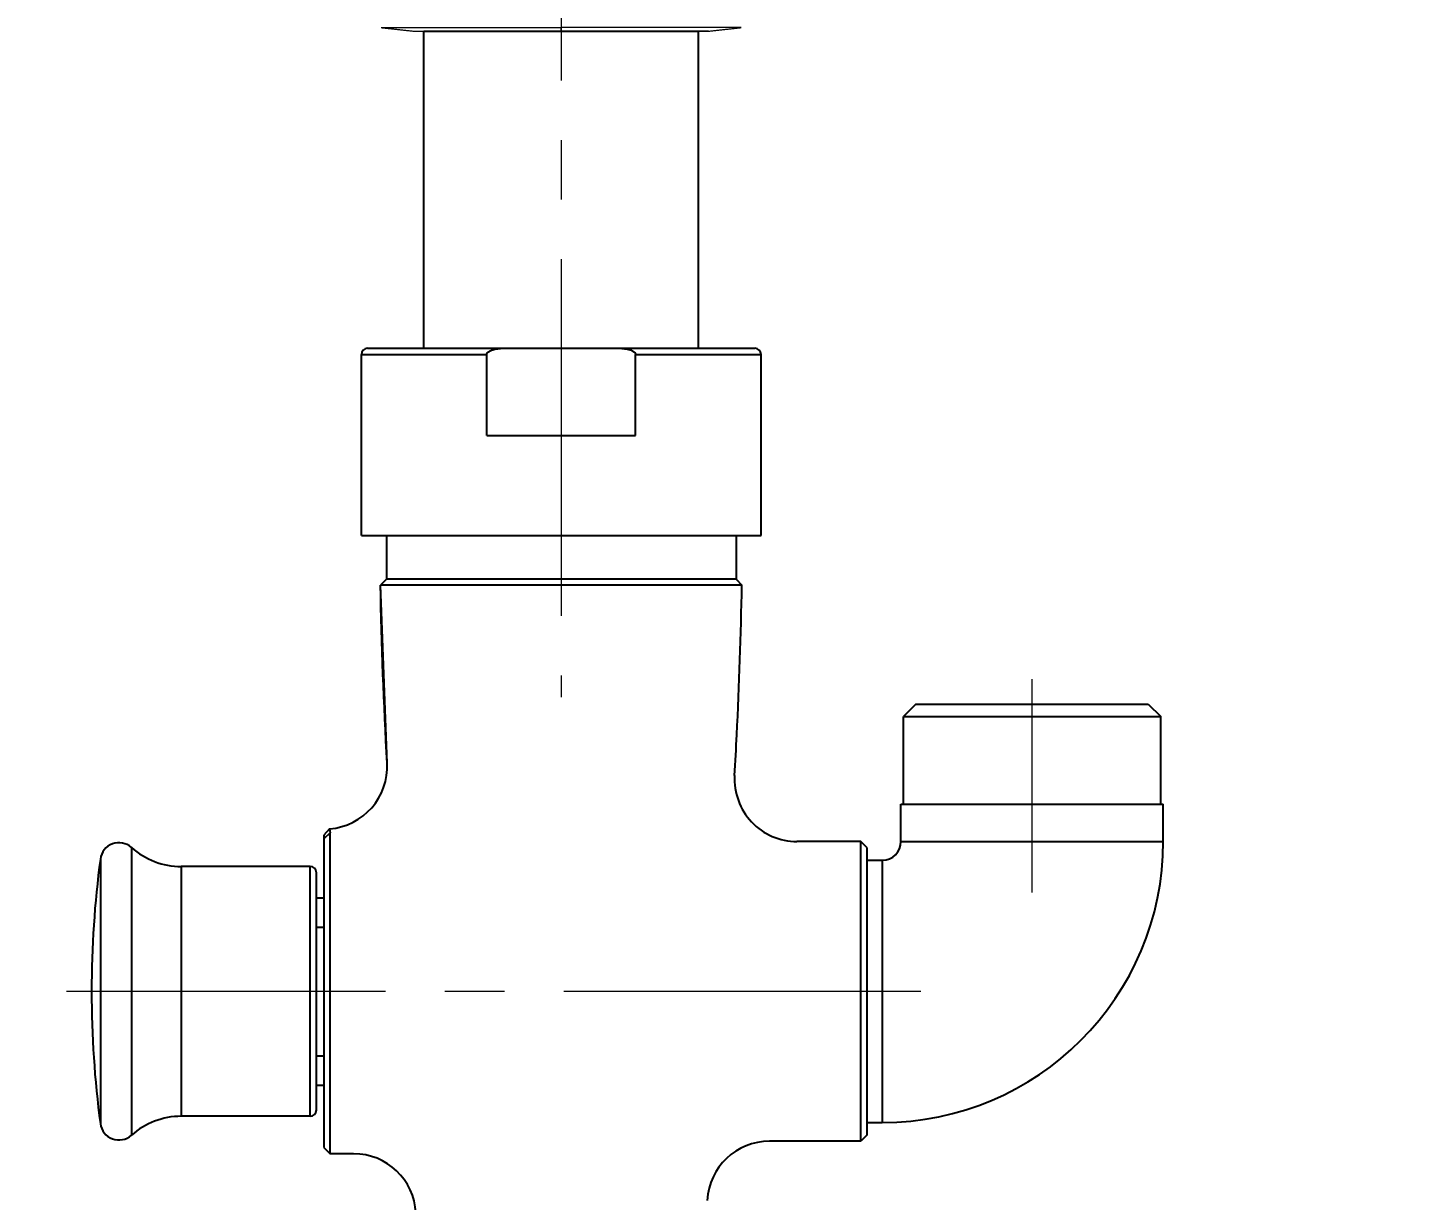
# Model space of a CAD drawing. Extents: x 0 to 3160, y 0 to 2315.
# Drawn here: x 1859.7 to 1970.3, y 526.6 to 620.5 of the extents above; entities that cross this region are included whole.
import ezdxf

# ---------------------------------------------------------------- set-up
doc = ezdxf.new("R2010")
doc.units = 0
doc.header["$LTSCALE"] = 3
doc.header["$MEASUREMENT"] = 0
doc.header["$PDMODE"] = 3
doc.header["$PDSIZE"] = -10
doc.linetypes.add('CENTER2', pattern=[28.575000000000003, 19.05, -3.175, 3.175, -3.175])
doc.layers.get('0').update_dxf_attribs({"linetype": 'CONTINUOUS'})
doc.layers.get('DEFPOINTS').update_dxf_attribs({"linetype": 'CONTINUOUS'})
doc.layers.add('1', color=7, linetype='CONTINUOUS', true_color=0xffffff)
doc.layers.add('Cneter', color=1, linetype='CENTER2', lineweight=13)
doc.layers.add('DEF_LAYER_ASSEM_MEMBER', color=7, linetype='CONTINUOUS')
doc.styles.add('Daelim Dimension', font='')
doc.styles.get('Daelim Dimension').set_extended_font_data('나눔고딕')
doc.dimstyles.new('DEFAULT', dxfattribs={"dimscale": 2, "dimtxt": 2, "dimasz": 2, "dimexe": 0, "dimexo": 2, "dimgap": 1, "dimtad": 1, "dimdec": 1, "dimzin": 9, "dimdsep": 46, "dimtxsty": 'Daelim Dimension', "dimcen": 0.5, "dimclrd": 252, "dimclre": 252, "dimclrt": 3, "dimadec": 1, "dimazin": 0, "dimtfac": 1, "dimtdec": 1, "dimtix": 1, "dimtmove": 0, "dimatfit": 3, "dimfxl": 1, "dimtolj": 1, "dimtzin": 1, "dimlwd": 9, "dimlwe": 9, "dimarcsym": 0})

# ---------------------------------------------------------------- blocks, each defined once
blk = doc.blocks.new('*D1')
at = {"color": 5, "lineweight": 9, "ltscale": 0.5, "transparency": 16777216}
for p, q in [((1534.878042095622, 1384.914732641318), (2240.924150947237, 1384.914732641318)), ((2238.924150947237, 454.1434307510593), (2238.924150947237, 1376.914732641318)), ((2060.592201152826, 446.1434307510593), (2240.924150947237, 446.1434307510593))]:
    blk.add_line(p, q, dxfattribs=at)
at = {"color": 5, "ltscale": 0.5, "transparency": 16777216}
for points in [[(2237.590817613904, 1376.914732641318), (2240.257484280571, 1376.914732641318), (2238.924150947237, 1384.914732641318)], [(2237.590817613903, 454.1434307510593), (2240.25748428057, 454.1434307510593), (2238.924150947237, 446.1434307510593)]]:
    blk.add_solid(points, dxfattribs=at)
at = {"layer": 'DEFPOINTS', "color": 0, "ltscale": 0.5, "transparency": 16777216}
for p in [(1530.878042095622, 1384.914732641318), (2238.924150947237, 1384.914732641318), (2056.592201152826, 446.1434307510593)]:
    blk.add_point(p, dxfattribs=at)
at = {"color": 7, "ltscale": 0.5, "transparency": 16777216, "insert": (2223.218857671128, 915.5290816961884), "char_height": 20, "attachment_point": 5, "rotation": 90, "style": 'Daelim Dimension'}
blk.add_mtext('\\A1;(1140)', dxfattribs=at)

msp = doc.modelspace()

# ---------------------------------------------------------------- linework, layer by layer
msp.add_line((1891.448917466277, 620.2534142621789), (1913.448917466277, 620.2534142621789))
at = {"layer": '1', "color": 7, "linetype": 'Continuous', "lineweight": 13}
for p, q in [((1888.033889466277, 620.5388292621792), (1902.448917466277, 620.5388292621792)), ((1890.645135466277, 620.2563152621792), (1902.448917466277, 620.2563152621792)), ((1902.448917466277, 620.2563152621792), (1902.448917466277, 620.5388292621792)), ((1916.863945466276, 620.5388292621792), (1902.448917466277, 620.5388292621792)), ((1914.252699466277, 620.2563152621792), (1902.448917466277, 620.2563152621792))]:
    msp.add_line(p, q, dxfattribs=at)
at = {"layer": '1', "color": 7, "linetype": 'Continuous', "lineweight": 18}
msp.add_line((1890.698917466277, 620.2534142621789), (1914.198917466277, 620.2534142621789), dxfattribs=at)
for centre, start, end in [((1890.698917466277, 620.7534142621789), 263.8251270000051, 270), ((1914.198917466277, 620.7534142621789), 270, 276.1748729999948)]:
    msp.add_arc(centre, 0.499999999687501, start, end, dxfattribs=at)
for points in [[(1888.033889582984, 620.5388289097818), (1890.645135872098, 620.2563154214072)], [(1914.252699211999, 620.2563154214072), (1916.863945501113, 620.5388289097818)]]:
    msp.add_open_spline(points, degree=1, dxfattribs=at)
at = {"layer": 'Cneter', "lineweight": 5, "ltscale": 0.5}
for p, q in [((1902.448917466277, 1330.66786448071), (1902.448917466277, 566.9401889827583)), ((1940.148917466277, 551.2883295624582), (1940.148917466277, 568.3698376222583)), ((1931.240198459675, 543.3698376222583), (1862.848917466276, 543.3698376222583))]:
    msp.add_line(p, q, dxfattribs=at)
at = {"layer": 'DEF_LAYER_ASSEM_MEMBER', "color": 7, "linetype": 'Continuous'}
for p, q in [((1891.448917466277, 594.8698376222583), (1891.448917466277, 620.2534142621789)), ((1913.448917466277, 594.8698376222583), (1913.448917466277, 620.2534142621789)), ((1886.948917466277, 594.8698376222583), (1917.948917466277, 594.8698376222583)), ((1886.448917466277, 579.8698376222583), (1886.448917466277, 594.3698376222583)), ((1896.492618279776, 587.8698376222583), (1896.492618279776, 594.3698376222583)), ((1908.405216652877, 587.8698376222583), (1908.405216652877, 594.3698376222583)), ((1918.448917466277, 579.8698376222583), (1918.448917466277, 594.3698376222583)), ((1896.492618279776, 587.8698376222583), (1908.405216652877, 587.8698376222583)), ((1886.449636382275, 579.8698376222583), (1918.448198550376, 579.8698376222583)), ((1888.448917466277, 579.8698376222583), (1888.448917466277, 576.3698376222583)), ((1916.448917466277, 579.8698376222583), (1916.448917466277, 576.3698376222583)), ((1888.448917466277, 576.3698376222583), (1887.985841412577, 575.9067615685583)), ((1916.448917466277, 576.3698376222583), (1888.448917466277, 576.3698376222583)), ((1916.448917466277, 576.3698376222583), (1916.911993519977, 575.9067615685583)), ((1916.911993519977, 575.9067615685583), (1887.985841412577, 575.9067615685583)), ((1888.510581246576, 561.6382454768583), (1887.985841412577, 575.9067615685583)), ((1930.848917471477, 566.3698376273583), (1929.848917471977, 565.3698376279582)), ((1930.848917467377, 566.3698376222583), (1949.448917465376, 566.3698376222583)), ((1949.448917463377, 566.3698376251583), (1950.448917463075, 565.3698376254582)), ((1929.848917466276, 565.3698376222583), (1950.448917466277, 565.3698376222583)), ((1929.848917466276, 558.3698376222583), (1929.848917466276, 565.3698376222583)), ((1950.448917466277, 558.3698376222583), (1950.448917466277, 565.3698376222583)), ((1929.648917466277, 558.3698376222583), (1950.648917466277, 558.3698376222583)), ((1929.648917466277, 555.3698376222583), (1929.648917466277, 558.3698376222583)), ((1950.648917466277, 555.3698376222583), (1950.648917466277, 558.3698376222583)), ((1883.909680264375, 556.3854226798583), (1883.448881789677, 555.8869541960582)), ((1883.948918454277, 556.0601791506582), (1883.448918369976, 555.5720948478582)), ((1883.909713120477, 556.3854582218582), (1883.948904438676, 556.0603201944583)), ((1883.948917090177, 530.3696760057583), (1883.948917452476, 556.0601886432582)), ((1883.448917466277, 555.8869207408583), (1883.448917466277, 530.8696758254582)), ((1926.448917466277, 555.3698376222583), (1921.325410614677, 555.3698376222583)), ((1926.948917466277, 554.8698376222583), (1926.448917466277, 555.3698376222583)), ((1926.448917466277, 531.3698376222583), (1926.448917466277, 555.3698376222583)), ((1926.948917466277, 531.8701511976583), (1926.948917466277, 554.8695240468583)), ((1926.948917466277, 553.8698376222583), (1928.148917466277, 553.8698376222583)), ((1882.348917466276, 553.3698376222583), (1872.029872335276, 553.3698376222583)), ((1882.848917466276, 533.8698376222583), (1882.848917466276, 552.8698376222583)), ((1882.848917466276, 550.8698376222583), (1883.448917466277, 550.8698376222583)), ((1882.848917466276, 548.5222642350583), (1883.448917466277, 548.5222642350583)), ((1882.848917466276, 538.2174110094583), (1883.448917466277, 538.2174110094583)), ((1882.848917466276, 535.8698376222583), (1883.448917466277, 535.8698376222583)), ((1882.348917466276, 533.3698376222583), (1872.029872335276, 533.3698376222583)), ((1926.948917466277, 532.8698376222583), (1928.148917466277, 532.8698376222583)), ((1926.948917466277, 531.8698376222583), (1926.448917466277, 531.3698376222583)), ((1883.448917466277, 530.8696758244583), (1883.948917095378, 530.3696760004583)), ((1926.448917466277, 531.3698376222583), (1919.128690404777, 531.3698376222583)), ((1885.821009460177, 530.3696760057583), (1883.948917095378, 530.3696760057583))]:
    msp.add_line(p, q, dxfattribs=at)
at = {"layer": 'DEF_LAYER_ASSEM_MEMBER', "color": 9, "linetype": 'Continuous'}
for p, q in [((1886.448917466277, 594.3698376222583), (1896.492618279776, 594.3698376222583)), ((1908.405216652877, 594.3698376222583), (1918.448917466277, 594.3698376222583)), ((1929.648917466277, 555.3698376222583), (1950.648917466277, 555.3698376222583)), ((1865.554106761277, 553.9685637369582), (1865.554106761277, 532.7711115076582)), ((1868.038682036676, 554.8898376222583), (1868.038682036676, 531.8498376222583)), ((1928.148917466277, 553.8698376222583), (1928.148917466277, 532.8698376222583)), ((1872.029872335276, 553.3698376222583), (1872.029872335276, 533.3698376222583)), ((1882.348917466276, 533.3698376222583), (1882.348917466276, 553.3698376222583))]:
    msp.add_line(p, q, dxfattribs=at)
at = {"layer": 'DEF_LAYER_ASSEM_MEMBER', "color": 7, "linetype": 'Continuous'}
for centre, radius, start, end in [((1886.948917466277, 594.3698376222583), 0.5, 90, 180), ((1917.948917466277, 594.3698376222583), 0.5, 0, 90), ((1553.003340632577, 582.2692519812582), 363.9642687553, 357.1100869154005, 358.9983565739018), ((1398.152671479277, 589.4678814164582), 518.9813080169, 356.8165262013087, 357.1782757151985), ((1883.517784992976, 561.3699962624582), 4.9999991732, 274.4958982262859, 3.075387810202572), ((1921.325406808276, 560.3698337028583), 4.999998847200001, 176.8219929679017, 270.0000436179115), ((1867.040884461977, 553.7698376222583), 1.5, 48.30245339674012, 172.3868387283969), ((1928.148917466277, 555.3698376222583), 22.5, 270, 0), ((1928.148917466277, 555.3698376222583), 1.5, 270, 0), ((1944.848917466276, 543.3698376222583), 80, 172.3868387283969, 187.6131612716031), ((1872.029872335276, 559.3698376222583), 6, 228.3024533967401, 270), ((1882.348917466276, 552.8698376222583), 0.5, 0, 90), ((1872.029872335276, 527.3698376222583), 6, 90, 131.6975466032599), ((1882.348917466276, 533.8698376222583), 0.5, 270, 0), ((1867.040884461977, 532.9698376222583), 1.5, 187.6131612716031, 311.6975466032599), ((1919.128684456976, 526.3698435625582), 4.9999980799, 89.99993184339156, 176.9752375452077), ((1885.821022108977, 525.3696883438582), 4.9999959525, 2.910983175302965, 90.00014494506436)]:
    msp.add_arc(centre, radius, start, end, dxfattribs=at)
for points, start_tangent, end_tangent in [([(1896.492618279776, 594.3698376222583), (1896.520939330277, 594.4717386927583), (1896.587516231076, 594.5539814228582), (1896.671858375276, 594.6178550207583), (1896.764483188376, 594.6687989786583), (1896.961772412275, 594.7442936575583), (1897.166634043278, 594.7960022468583), (1897.375000658677, 594.8311286146583), (1897.585111779476, 594.8536411596582), (1898.007352426776, 594.8698376222583)], (0, 1), (1, 0)), ([(1906.890482505777, 594.8698376222583), (1907.312719320576, 594.8536414761583), (1907.522828582177, 594.8311293905582), (1907.731193438975, 594.7960037239583), (1907.936054012977, 594.7442964185583), (1908.133341759977, 594.6688045440583), (1908.225960513476, 594.6178614843583), (1908.310308872175, 594.5540006331582), (1908.376882736976, 594.4717447982583), (1908.405216652877, 594.3698376222583)], (1, 0), (0, -1)), ([(1888.510581246576, 561.6382454768583), (1887.985841412577, 575.9067615685583)], (-0.05364924760416986, 0.9985598420883481), (-0.01619263039776298, 0.9998688907655852))]:
    msp.add_spline(points, degree=3, dxfattribs=dict(at, start_tangent=start_tangent, end_tangent=end_tangent))

# ---------------------------------------------------------------- dimensions: what is measured, and where the dimension line sits
at = {"color": 5, "ltscale": 0.5}
dim = msp.add_linear_dim(base=(2238.924150947237, 1384.914732641318), p1=(2056.592201152826, 446.1434307510593), p2=(1530.878042095622, 1384.914732641318), angle=90, text='(1140)', dimstyle='DEFAULT', override={"dimtxt": 10, "dimasz": 4, "dimexe": 1, "dimdec": 0, "dimclrd": 5, "dimclre": 5, "dimclrt": 7}, dxfattribs=at)
dim.commit()
dim.dimension.update_dxf_attribs({"geometry": '*D1', "text_midpoint": (2238.924150947237, 915.5290816961884), "dimtype": 160})

doc.saveas('drawing.dxf')
